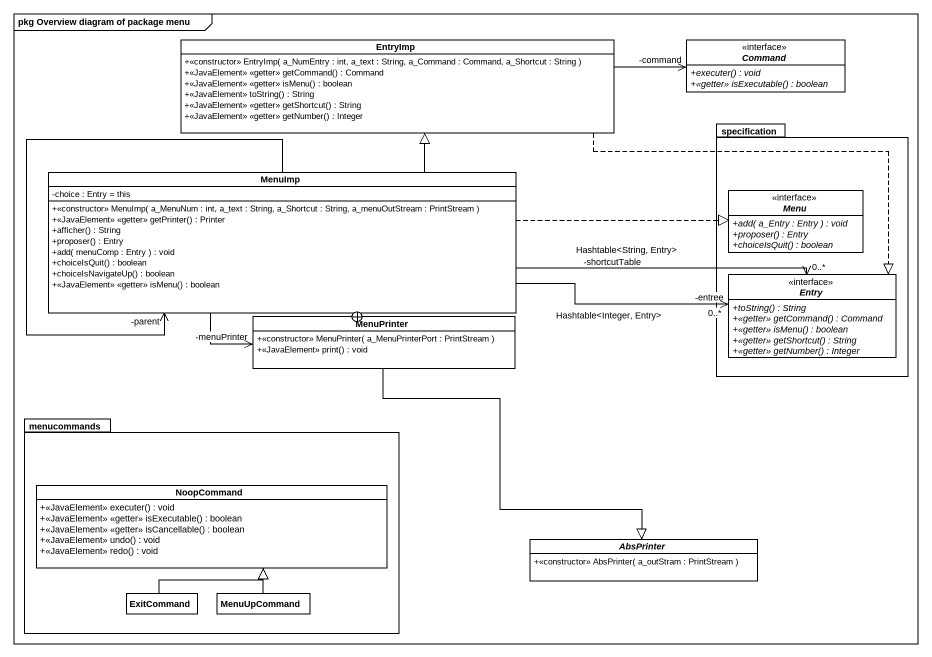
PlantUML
@startuml
mainframe pkg Overview diagram of package menu
hide circle
hide empty members
skinparam classAttributeIconSize 0
class EntryImp {
  +<<constructor>> EntryImp( a_NumEntry : int, a_text : String, a_Command : Command, a_Shortcut : String )
  +<<JavaElement>> <<getter>> getCommand() : Command
  +<<JavaElement>> <<getter>> isMenu() : boolean
  +<<JavaElement>> toString() : String
  +<<JavaElement>> <<getter>> getShortcut() : String
  +<<JavaElement>> <<getter>> getNumber() : Integer
}
interface Command {
  {abstract} +executer() : void
  {abstract} +<<getter>> isExecutable() : boolean
}
package specification {
  interface Menu {
    {abstract} +add( a_Entry : Entry ) : void
    {abstract} +proposer() : Entry
    {abstract} +choiceIsQuit() : boolean
  }
  interface Entry {
    {abstract} +toString() : String
    {abstract} +<<getter>> getCommand() : Command
    {abstract} +<<getter>> isMenu() : boolean
    {abstract} +<<getter>> getShortcut() : String
    {abstract} +<<getter>> getNumber() : Integer
  }
}
class MenuImp {
  -choice : Entry = this
  +<<constructor>> MenuImp( a_MenuNum : int, a_text : String, a_Shortcut : String, a_menuOutStream : PrintStream )
  +<<JavaElement>> <<getter>> getPrinter() : Printer
  +afficher() : String
  +proposer() : Entry
  +add( menuComp : Entry ) : void
  +choiceIsQuit() : boolean
  +choiceIsNavigateUp() : boolean
  +<<JavaElement>> <<getter>> isMenu() : boolean
}
class MenuPrinter {
  +<<constructor>> MenuPrinter( a_MenuPrinterPort : PrintStream )
  +<<JavaElement>> print() : void
}
package menucommands {
  class NoopCommand {
    +<<JavaElement>> executer() : void
    +<<JavaElement>> <<getter>> isExecutable() : boolean
    +<<JavaElement>> <<getter>> isCancellable() : boolean
    +<<JavaElement>> undo() : void
    +<<JavaElement>> redo() : void
  }
  class ExitCommand
  class MenuUpCommand
}
abstract class AbsPrinter {
  +<<constructor>> AbsPrinter( a_outStram : PrintStream )
}
EntryImp .right.|> Entry
Command "-command" <-left- EntryImp
MenuImp -up-|> EntryImp
MenuImp "-parent" <-- MenuImp
MenuImp .right.|> Menu
Entry "-shortcutTable\n0..*" <-left- MenuImp : Hashtable<String, Entry>
Entry "-entree\n0..*" <-left- MenuImp : Hashtable<Integer, Entry>
MenuPrinter "-menuPrinter" <-up- MenuImp
MenuPrinter -up-+ MenuImp
MenuPrinter --|> AbsPrinter
ExitCommand -up-|> NoopCommand
MenuUpCommand -up-|> NoopCommand
@enduml
